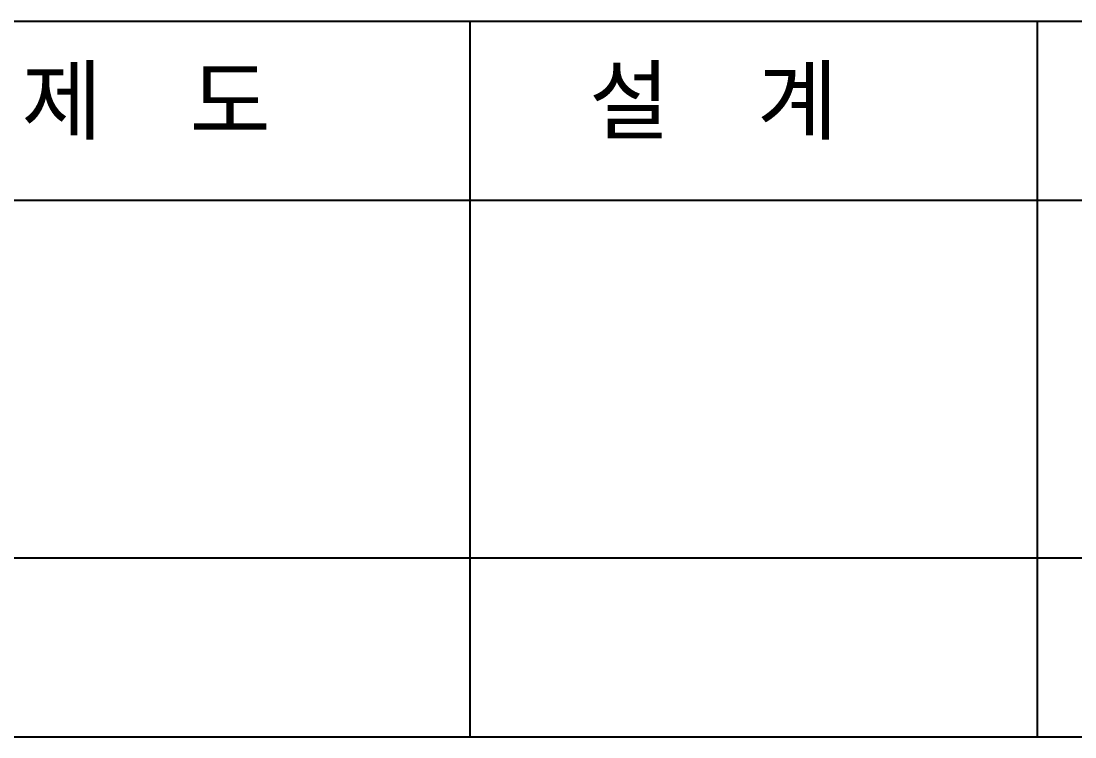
# Model space of a CAD drawing. Header units: millimetres. Extents: x 0 to 421, y -1 to 297.
# Drawn here: x 379.72 to 394.44, y 29.89 to 39.89 of the extents above; entities that cross this region are included whole.
import ezdxf

# ---------------------------------------------------------------- set-up
doc = ezdxf.new("R2010")
doc.units = ezdxf.units.MM
doc.header["$LTSCALE"] = 1000
doc.layers.get('0').update_dxf_attribs({"lineweight": 9})
doc.layers.add('HEC_FRAME', color=7, linetype='Continuous')
doc.styles.add('HUMAN', font='malgun.ttf')

# ---------------------------------------------------------------- blocks, each defined once
blk = doc.blocks.new('HEC DWG-Form2014')
at = {"layer": 'HEC_FRAME', "color": 6, "linetype": 'Continuous'}
for points in [[(740.524, 79.871), (820.496, 79.871)], [(772.895, 79.871), (772.895, 59.847)], [(788.762, 79.871), (788.762, 59.847)], [(757.028, 74.865), (820.496, 74.865)], [(757.028, 64.853), (820.496, 64.853)], [(740.524, 59.847), (820.496, 59.847)]]:
    blk.add_lwpolyline(points, dxfattribs=at)
at = {"layer": 'HEC_FRAME', "color": 4, "style": 'HUMAN'}
for s, p in [('제    도', (760.36, 76.749)), ('설    계', (776.227, 76.749))]:
    blk.add_text(s, height=1.8021, dxfattribs=at).set_placement(p)

msp = doc.modelspace()

# ---------------------------------------------------------------- block references
at = {"xscale": 0.4994054696789535, "yscale": 0.4994054696789535, "zscale": 0.4994054696789535}
msp.add_blockref('HEC DWG-Form2014', (0, 0), dxfattribs=at)

doc.saveas('drawing.dxf')
